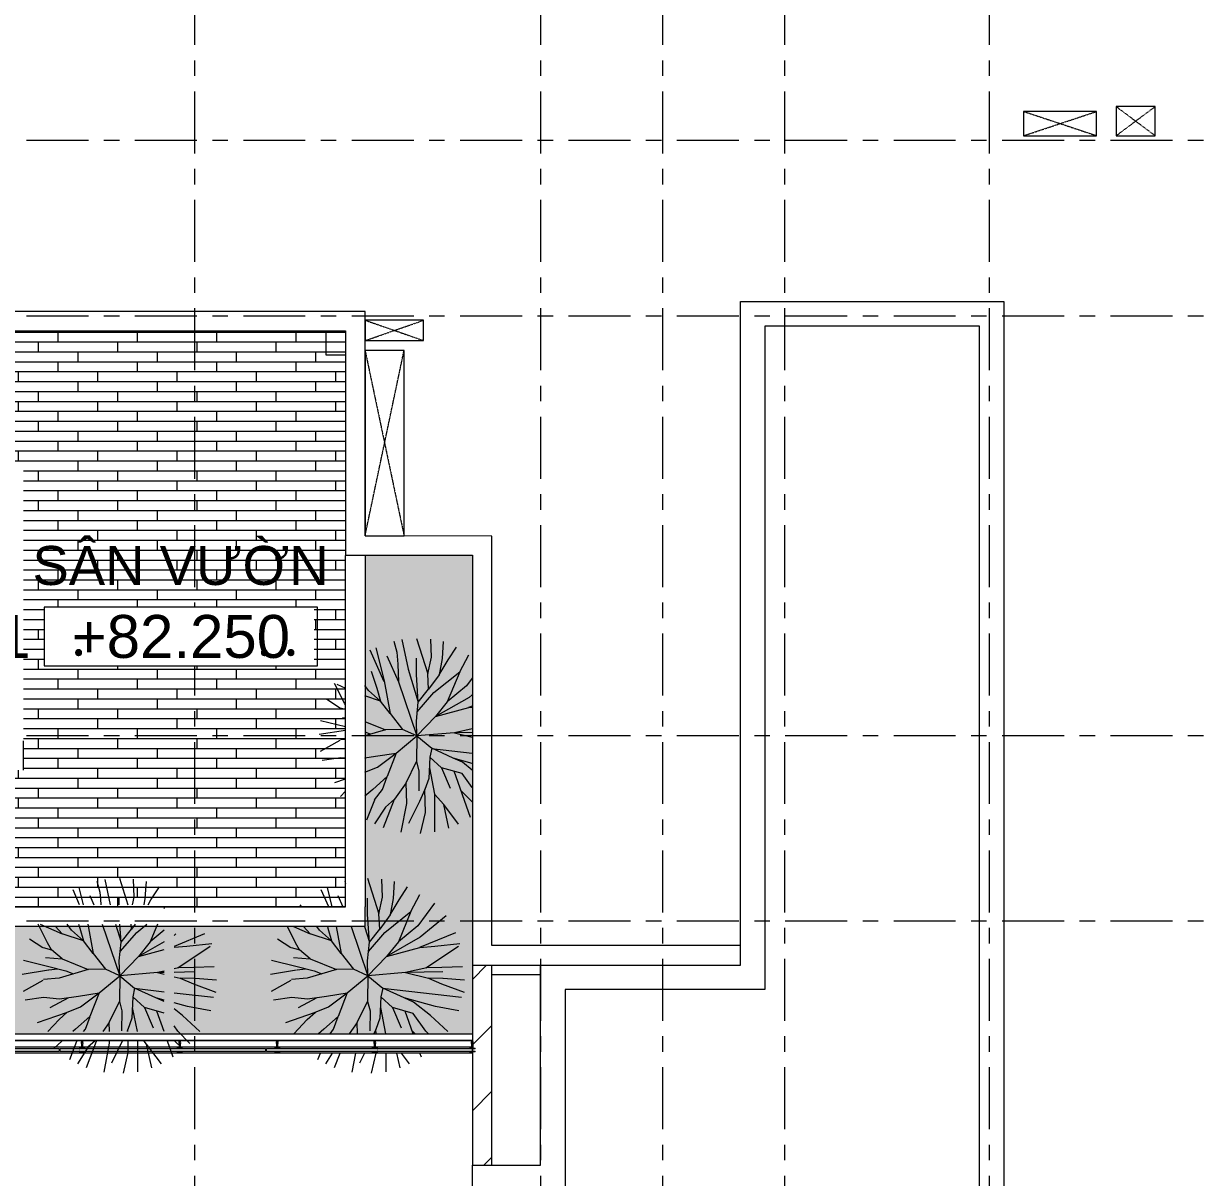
# Model space of a CAD drawing. Header units: millimetres. Extents: x -55734 to 162275, y -23881 to 125548.
# Drawn here: x 18150 to 30275, y 22325 to 34149 of the extents above; entities that cross this region are included whole.
import ezdxf
from ezdxf.enums import TextEntityAlignment as Align
from ezdxf.xclip import XClip

# ---------------------------------------------------------------- set-up
doc = ezdxf.new("R2010")
doc.units = ezdxf.units.MM
doc.header["$XCLIPFRAME"] = 0
doc.linetypes.add('Dash', pattern=[6.35, 3.175, -3.175])
doc.linetypes.add('Grid Line', pattern=[22.225, 12.7, -3.175, 3.175, -3.175])
for name, color, linetype, lineweight in [('@ color hatch', 7, 'Continuous', 13), ('A-DETL-GENF', 31, 'Continuous', 5), ('A-DETL-GENF-HDLN', 161, 'Dash', 5), ('A-FLOR-PATT', 8, 'Continuous', 9), ('CHU-1', 7, 'Continuous', 9), ('DIM', 1, 'Continuous', 5), ('HATCH-TUONG', 152, 'Continuous', 15), ('KI-HIEU-1', 151, 'Continuous', 9), ('L-SITE', 91, 'Continuous', 5), ('NET THAY 1', 41, 'Continuous', 5), ('NET THAY 2', 55, 'Continuous', 5), ('NET-CAT', 3, 'Continuous', 15), ('NET-THAY', 2, 'Continuous', 9), ('TRUC', 225, 'Continuous', 5)]:
    doc.layers.add(name, color=color, linetype=linetype, lineweight=lineweight)
doc.styles.add('Arial', font='arial_0.ttf')
doc.styles.add('TA1', font='arial_0.ttf')

# ---------------------------------------------------------------- blocks, each defined once
blk = doc.blocks.new('A$C1F0A2BF7')
at = {"layer": '@ color hatch', "ltscale": 0.5}
h = blk.add_hatch(dxfattribs=at)
h.set_pattern_fill('CROSS', color=139, scale=300)
h.set_pattern_definition([(0, (742137.54, 155410.93), (75, 75), [37.5, -112.5]), (90, (742156.29, 155392.18), (-75, 75), [37.5, -112.5])])
edge = h.paths.add_edge_path()
edge.add_line((91885.6, 76825.6), (57579.7, 76586.8))
edge.add_arc((57583.2, 76086.8), 500, 90.39889, 179.17047)
edge.add_line((57083.3, 76094), (94051.8, 76093.9))
edge.add_arc((91910, 73325.7), 3500, 52.27071, 90.39889)
edge = h.paths.add_edge_path()
edge.add_line((93525.8, 76092.4), (94052.3, 76092.4))
edge.add_arc((90717, 74840.3), 3562.6, 20.57572, 20.60192)
edge.add_line((94051.8, 76093.9), (93525.8, 76092.4))
edge = h.paths.add_edge_path()
edge.add_arc((101651.8, 69735.9), 4978.9, 199.90176, 210.6464)
edge.add_line((97368.3, 67197.9), (97668.2, 66748.3))
edge.add_line((97668.2, 66748.3), (97786.2, 66597.1))
edge.add_arc((101660.6, 69727.5), 4981, 218.93709, 284.81082)
edge.add_line((102933.9, 64912), (104142.7, 65227.9))
edge.add_arc((102693.4, 72082.8), 7006.5, 215.23061, 281.9378, ccw=False)
edge = h.paths.add_edge_path()
edge.add_line((95434.2, 71392.4), (95719.4, 71392.4))
edge.add_line((95719.4, 71392.4), (95434.2, 73405.5))
edge.add_arc((78357.8, 71186.5), 17220, 7.40371, 9.03039)
edge.add_line((95364.3, 73889.3), (95434.2, 71480.9))
edge.add_line((95434.2, 71480.9), (95430.4, 71192.4))
edge.add_line((95430.4, 71192.4), (95747.8, 71192.4))
edge.add_line((95747.8, 71192.4), (95740.7, 71242.4))
edge.add_line((95740.7, 71242.4), (95434.2, 71242.4))
edge.add_line((95434.2, 71242.4), (95434.2, 71392.4))
blk = doc.blocks.new('Railing - NBS_RailInfillPnl_Post-658471-MẶT BẰNG CHIẾU MÁI')
at = {"layer": 'NET THAY 2'}
for p, q in [((-13, -5), (-13, 5)), ((13, 5), (-13, 5)), ((13, 5), (13, -5)), ((-13, -5), (13, -5))]:
    blk.add_line(p, q, dxfattribs=at)
blk = doc.blocks.new('Railing - Railing-541580-MẶT BẰNG CHIẾU MÁI')
at = {"layer": 'NET THAY 1'}
for p, q in [((22751, 23727), (5826, 23727)), ((5826, 23727), (22751, 23727)), ((18744, 23660), (17756, 23660)), ((19744, 23660), (18756, 23660)), ((20744, 23660), (19756, 23660)), ((21744, 23660), (20756, 23660)), ((22744, 23660), (21756, 23660)), ((5826, 23600), (22751, 23600))]:
    blk.add_line(p, q, dxfattribs=at)
at = {"rotation": 270}
for p in [(18519, 23630), (20635, 23630)]:
    blk.add_blockref('Railing - NBS_RailInfillPnl_Post-658471-MẶT BẰNG CHIẾU MÁI', p, dxfattribs=at)
blk = doc.blocks.new('Top Rail Type - Top Rail_Internal_-541583-MẶT BẰNG CHIẾU MÁI')
at = {"layer": 'NET THAY 1'}
for p, q in [((18514, 23641), (17766, 23641)), ((17772, 23619), (18514, 23619)), ((18736, 23641), (18524, 23641)), ((18524, 23619), (18729, 23619)), ((19736, 23641), (18766, 23641)), ((18772, 23619), (19729, 23619)), ((20630, 23641), (19766, 23641)), ((19772, 23619), (20630, 23619)), ((20736, 23641), (20640, 23641)), ((20640, 23619), (20729, 23619)), ((21736, 23641), (20766, 23641)), ((20772, 23619), (21729, 23619)), ((22736, 23641), (21766, 23641)), ((21772, 23619), (22729, 23619)), ((22751, 23619), (22751, 23641))]:
    blk.add_line(p, q, dxfattribs=at)
blk = doc.blocks.new('ALB-RAILING 32 - ALB-BALUSTER-V3-MẶT BẰNG CHIẾU MÁI')
at = {"layer": 'NET THAY 1'}
for p, q in [((-30, 101), (-30, 92)), ((-30, 101), (30, 101)), ((-29, 101), (-30, 101)), ((-30, 92), (-29, 92)), ((30, 92), (-30, 92)), ((-30, 70), (-30, 63)), ((-30, 70), (30, 70)), ((-29, 70), (-30, 70)), ((-30, 63), (-29, 63)), ((30, 63), (-30, 63)), ((-7, 63), (-7, 15)), ((7, 15), (7, 63)), ((15, 63), (30, 63)), ((30, 101), (21, 101)), ((29, 92), (30, 92)), ((30, 70), (29, 70)), ((30, 92), (30, 101)), ((30, 63), (30, 70))]:
    blk.add_line(p, q, dxfattribs=at)
at = {"layer": 'NET THAY 1', "flags": 128}
for points in [[(-7, 3), (-7, 4), (-7, 4), (-7, 5), (-7, 5), (-7, 5), (-7, 6), (-7, 6), (-7, 7), (-7, 7), (-7, 8), (-7, 8), (-7, 9), (-7, 10), (-7, 10), (-7, 11), (-7, 11), (-7, 12), (-7, 12), (-7, 13), (-7, 14), (-7, 14), (-7, 15), (-7, 15)], [(7, 15), (7, 14), (7, 14), (7, 13), (7, 13), (7, 12), (7, 11), (7, 11), (7, 10), (7, 10), (7, 9), (7, 9), (7, 8), (7, 8), (7, 7), (7, 7), (7, 6), (7, 6), (7, 5), (7, 5), (7, 4), (7, 4), (7, 3), (7, 3), (7, 3), (7, 2), (7, 2), (7, 2), (7, 1), (7, 1), (7, 1), (7, 1), (7, 1), (7, 0), (7, 0), (7, 0), (7, 0), (7, 0), (7, 0), (7, 0)], [(-5, -5), (-5, -4), (-6, -4), (-6, -4)], [(0, -7), (0, -7), (-1, -7), (-1, -7), (-1, -7), (-1, -7), (-2, -7)], [(6, -4), (6, -4), (6, -4), (5, -4), (5, -5), (5, -5), (5, -5), (5, -5), (4, -5), (4, -6), (4, -6), (4, -6), (4, -6), (3, -6), (3, -6), (3, -6), (3, -7), (2, -7), (2, -7), (2, -7), (1, -7), (1, -7), (1, -7), (1, -7), (0, -7), (0, -7), (0, -7)], [(7, 0), (7, 0), (7, -1), (7, -1), (7, -1), (7, -1), (7, -2)]]:
    blk.add_lwpolyline(points, dxfattribs=at)
at = {"layer": 'NET THAY 1'}
for start, end in [(90, 270), (270, 90)]:
    blk.add_arc((0, 0), 7, start, end, dxfattribs=at)
blk = doc.blocks.new('ALB-RAILING 32 - ALB-BALUSTER-537417-MẶT BẰNG CHIẾU MÁI')
at = {"layer": 'NET THAY 1'}
for p, q in [((-30, 101), (-30, 92)), ((-30, 101), (30, 101)), ((-21, 101), (-30, 101)), ((-30, 92), (-29, 92)), ((30, 92), (-30, 92)), ((-30, 70), (-30, 63)), ((-30, 70), (30, 70)), ((-29, 70), (-30, 70)), ((-30, 63), (-15, 63)), ((30, 63), (-30, 63)), ((-7, 63), (-7, 15)), ((7, 15), (7, 63)), ((15, 63), (30, 63)), ((30, 101), (21, 101)), ((29, 92), (30, 92)), ((30, 70), (29, 70)), ((30, 92), (30, 101)), ((30, 63), (30, 70))]:
    blk.add_line(p, q, dxfattribs=at)
at = {"layer": 'NET THAY 1', "flags": 128}
for points in [[(-7, 3), (-7, 4), (-7, 4), (-7, 5), (-7, 5), (-7, 5), (-7, 6), (-7, 6), (-7, 7), (-7, 7), (-7, 8), (-7, 8), (-7, 9), (-7, 10), (-7, 10), (-7, 11), (-7, 11), (-7, 12), (-7, 12), (-7, 13), (-7, 14), (-7, 14), (-7, 15), (-7, 15)], [(7, 15), (7, 14), (7, 14), (7, 13), (7, 13), (7, 12), (7, 11), (7, 11), (7, 10), (7, 10), (7, 9), (7, 9), (7, 8), (7, 8), (7, 7), (7, 7), (7, 6), (7, 6), (7, 5), (7, 5), (7, 4), (7, 4), (7, 3), (7, 3), (7, 3), (7, 2), (7, 2), (7, 2), (7, 1), (7, 1), (7, 1), (7, 1), (7, 1), (7, 0), (7, 0), (7, 0), (7, 0), (7, 0), (7, 0), (7, 0)], [(7, 0), (7, 0), (7, -1), (7, -1), (7, -1), (7, -1), (7, -2)], [(-5, -5), (-5, -4), (-6, -4), (-6, -4)], [(0, -7), (0, -7), (-1, -7), (-1, -7), (-1, -7), (-1, -7), (-2, -7)], [(6, -4), (6, -4), (6, -4), (5, -4), (5, -5), (5, -5), (5, -5), (5, -5), (4, -5), (4, -6), (4, -6), (4, -6), (4, -6), (3, -6), (3, -6), (3, -6), (3, -7), (2, -7), (2, -7), (2, -7), (1, -7), (1, -7), (1, -7), (1, -7), (0, -7), (0, -7), (0, -7)]]:
    blk.add_lwpolyline(points, dxfattribs=at)
at = {"layer": 'NET THAY 1'}
for start, end in [(90, 270), (270, 90)]:
    blk.add_arc((0, 0), 7, start, end, dxfattribs=at)
blk = doc.blocks.new('CAY XANH 1 - new block_dwg_110_植栽_中_高木 - 落葉1_φ4000_H5500-1445069-IDEA-4th Storey - Detail-V46-MẶT BẰNG CHIẾU MÁI')
at = {"layer": 'L-SITE'}
for p, q in [((-472, 1941), (-459, 1893)), ((-801, 1411), (-958, 1760)), ((-838, 1808), (-740, 1411)), ((-615, 1645), (-511, 1410)), ((-1356, 1411), (-1389, 1451)), ((879, 1317), (625, 696)), ((-1850, 759), (-1578, 578)), ((1796, 880), (1057, 580)), ((-1570, 578), (-1398, 529)), ((1855, 599), (1188, 159)), ((-2000, 33), (-1462, 119)), ((-1453, 121), (-1278, 144)), ((-1975, -315), (-1571, -88)), ((1984, -88), (1545, -58)), ((-1423, -653), (-1041, -445)), ((1923, -449), (303, -262)), ((258, -651), (364, -1189)), ((926, -1189), (762, -724)), ((972, -1189), (902, -1122)), ((-1024, -1718), (-974, -1589)), ((-729, -1589), (-866, -1803)), ((-682, -1880), (-570, -1589)), ((-321, -1974), (-247, -1589)), ((-69, -1589), (-170, -1795)), ((76, -1999), (171, -1589)), ((365, -1589), (365, -1967)), ((659, -1888), (593, -1589)), ((855, -1808), (690, -1589)), ((1097, -1672), (1068, -1589))]:
    blk.add_line(p, q, dxfattribs=at)
at = {"layer": 'L-SITE', "flags": 128}
for points in [[(-5, 2000), (224, 1272), (298, 1613), (285, 1980)], [(541, 1934), (518, 1586), (459, 1252), (641, 1557), (813, 1820)], [(1939, 182), (1516, 167), (1206, 162), (773, 64), (0, 0), (-10, 303), (30, 691), (-10, 1257), (-10, 1592)], [(1364, 1487), (1021, 1024), (625, 696), (384, 396), (0, 0), (305, -251), (268, -432)], [(10, 497), (348, 890), (879, 1317), (1065, 1665)], [(459, 1252), (242, 956), (224, 1272)], [(1602, 1227), (1074, 790), (384, 396), (1064, 582), (1374, 607), (1887, 662)], [(-1522, 376), (-1182, 348), (-1399, 530), (-1482, 672), (-1651, 1011)], [(-1528, 1011), (-1182, 862), (-1319, 1008)], [(-830, 1011), (-819, 978), (-743, 713), (-1182, 862)], [(-649, 1011), (-546, 458), (-743, 713), (-989, 932), (-1046, 1011)], [(-345, 1011), (0, 0), (-295, 133)], [(-70, 1011), (30, 691), (242, 956)], [(-1974, 319), (-1451, 187), (-1104, 101), (-945, 37)], [(-1182, 348), (-645, 125), (-1245, -52), (-1564, -80)], [(-546, 458), (-295, 133), (-645, 125)], [(-1683, -957), (-1092, -755), (-807, -637), (-423, -352), (0, 0), (-5, -527)], [(1538, 78), (773, 64), (1241, -50)], [(1534, -57), (1241, -50), (1512, -168), (1971, -338)], [(-1938, -494), (-1560, -440), (-1235, -475), (-846, -416), (-423, -352), (-610, -834), (-905, -1095), (-1012, -1189)], [(508, -651), (268, -432), (248, -870), (165, -1101)], [(1865, -721), (1389, -632), (743, -453), (305, -251)], [(1640, -1145), (1284, -817), (935, -541), (743, -453)], [(-217, -960), (-5, -527), (44, -720), (39, -1126)], [(1244, -1189), (1191, -1135), (931, -773), (508, -651), (685, -1070)], [(-1517, -1189), (-1244, -895), (-1077, -745)], [(-775, -1189), (-703, -1095), (-608, -832)], [(-211, -1189), (-217, -960), (-381, -1189)], [(167, -1189), (165, -1101), (123, -1189)]]:
    blk.add_lwpolyline(points, dxfattribs=at)
blk = doc.blocks.new('CAY XANH 1 - new block_dwg-V47-MẶT BẰNG CHIẾU MÁI')
at = {"xscale": 0.5, "yscale": 0.5, "zscale": 0.5}
blk.add_blockref('CAY XANH 1 - new block_dwg_110_植栽_中_高木 - 落葉1_φ4000_H5500-1445069-IDEA-4th Storey - Detail-V46-MẶT BẰNG CHIẾU MÁI', (-494874, 495980), dxfattribs=at)
blk = doc.blocks.new('CAY XANH 1 - CAY XANH 1-V49-MẶT BẰNG CHIẾU MÁI')
blk.add_blockref('CAY XANH 1 - new block_dwg-V47-MẶT BẰNG CHIẾU MÁI', (494876, -495981))
blk = doc.blocks.new('CAY XANH 1 - new block_dwg_110_植栽_中_高木 - 落葉1_φ4000_H5500-1445069-IDEA-4th Storey - Detail-682244-MẶT BẰNG CHIẾU MÁI')
at = {"layer": 'L-SITE'}
for p, q in [((-306, 1976), (-199, 1456)), ((-5, 2000), (166, 1456)), ((-822, 1456), (-958, 1760)), ((-838, 1808), (-751, 1456)), ((-615, 1645), (-531, 1456)), ((-10, 1456), (-10, 1592)), ((913, 1380), (932, 1417)), ((772, 1056), (625, 696)), ((-1850, 759), (-1578, 578)), ((1738, 856), (1113, 603)), ((1153, 856), (1113, 822)), ((-1570, 578), (-1398, 529)), ((1855, 599), (1188, 159)), ((-2000, 33), (-1462, 119)), ((-1453, 121), (-1278, 144)), ((1538, 78), (1113, 70)), ((-1975, -315), (-1571, -88)), ((1113, -19), (1241, -50)), ((1984, -88), (1545, -58)), ((-1423, -653), (-1041, -445)), ((913, -333), (303, -262)), ((913, -531), (743, -453)), ((1923, -449), (1113, -356)), ((258, -651), (355, -1144)), ((910, -1144), (762, -724)), ((914, -1133), (902, -1122)), ((-1186, -1344), (-1342, -1483)), ((-1024, -1718), (-878, -1344)), ((-682, -1880), (-476, -1344)), ((51, -1344), (-170, -1795)), ((365, -1344), (365, -1967)), ((855, -1808), (552, -1405)), ((1097, -1672), (981, -1344)), ((1278, -1483), (1113, -1324))]:
    blk.add_line(p, q, dxfattribs=at)
at = {"layer": 'L-SITE', "flags": 128}
for points in [[(-472, 1941), (-408, 1715), (-389, 1474), (-388, 1456)], [(264, 1456), (298, 1613), (285, 1980)], [(541, 1934), (518, 1586), (495, 1456)], [(581, 1456), (641, 1557), (813, 1820)], [(-1522, 376), (-1182, 348), (-1399, 530), (-1482, 672), (-1674, 1056)], [(-1634, 1056), (-1182, 862), (-1319, 1008)], [(-845, 1056), (-819, 978), (-743, 713), (-1182, 862)], [(-657, 1056), (-546, 458), (-743, 713), (-989, 932), (-1079, 1056)], [(-361, 1056), (0, 0), (-295, 133)], [(-84, 1056), (30, 691), (242, 956)], [(913, 96), (773, 64), (0, 0), (-10, 303), (30, 691), (4, 1056)], [(10, 497), (348, 890), (555, 1056)], [(315, 1056), (242, 956), (237, 1056)], [(913, 934), (625, 696), (384, 396), (0, 0), (305, -251), (268, -432)], [(913, 698), (384, 396), (913, 541)], [(1113, 586), (1374, 607), (1887, 662)], [(-1974, 319), (-1451, 187), (-1104, 101), (-945, 37)], [(-1182, 348), (-645, 125), (-1245, -52), (-1564, -80)], [(-546, 458), (-295, 133), (-645, 125)], [(-1683, -957), (-1092, -755), (-807, -637), (-423, -352), (0, 0), (-5, -527)], [(913, 67), (773, 64), (913, 30)], [(1939, 182), (1516, 167), (1206, 162), (1113, 141)], [(1534, -57), (1241, -50), (1512, -168), (1971, -338)], [(-1938, -494), (-1560, -440), (-1235, -475), (-846, -416), (-423, -352), (-610, -834), (-905, -1095), (-961, -1144)], [(508, -651), (268, -432), (248, -870), (165, -1101)], [(913, -500), (743, -453), (305, -251)], [(-217, -960), (-5, -527), (44, -720), (39, -1126)], [(913, -768), (508, -651), (685, -1070)], [(1865, -721), (1389, -632), (1113, -555)], [(1640, -1145), (1284, -817), (1113, -681)], [(-1475, -1144), (-1244, -895), (-1077, -745)], [(-740, -1144), (-703, -1095), (-608, -832)], [(-212, -1144), (-217, -960), (-348, -1144)], [(166, -1144), (165, -1101), (145, -1144)], [(1438, -1391), (1191, -1135), (1113, -1026)], [(-512, -1344), (-645, -1459), (-866, -1803)], [(-321, -1974), (-207, -1385), (-208, -1344)], [(76, -1999), (175, -1573), (170, -1344)], [(659, -1888), (552, -1405), (498, -1344)]]:
    blk.add_lwpolyline(points, dxfattribs=at)
blk = doc.blocks.new('CAY XANH 1 - new block_dwg-682243-MẶT BẰNG CHIẾU MÁI')
at = {"xscale": 0.5, "yscale": 0.5, "zscale": 0.5}
blk.add_blockref('CAY XANH 1 - new block_dwg_110_植栽_中_高木 - 落葉1_φ4000_H5500-1445069-IDEA-4th Storey - Detail-682244-MẶT BẰNG CHIẾU MÁI', (-494874, 495980), dxfattribs=at)
blk = doc.blocks.new('CAY XANH 1 - CAY XANH 1-678680-MẶT BẰNG CHIẾU MÁI')
blk.add_blockref('CAY XANH 1 - new block_dwg-682243-MẶT BẰNG CHIẾU MÁI', (494876, -495981))
blk = doc.blocks.new('CAY XANH 1 - new block_dwg_110_植栽_中_高木 - 落葉1_φ4000_H5500-1445069-IDEA-4th Storey - Detail-V57-MẶT BẰNG CHIẾU MÁI')
at = {"layer": 'L-SITE'}
for p, q in [((-667, 1111), (-958, 1760)), ((879, 1317), (625, 696)), ((-1640, 1059), (-1463, 982)), ((-1850, 759), (-1578, 578)), ((-1570, 578), (-1463, 547)), ((1137, 613), (1057, 580)), ((-1974, 319), (-1463, 190)), ((-1522, 376), (-1463, 371)), ((-2000, 33), (-1463, 119)), ((-1063, 84), (-945, 37)), ((-1975, -315), (-1571, -88)), ((-1463, -71), (-1564, -80)), ((-1063, -457), (-1041, -445)), ((1137, -359), (303, -262)), ((1097, -1672), (762, -724)), ((-1683, -957), (-1463, -882)), ((-1567, -1243), (-1463, -1131)), ((1137, -1348), (902, -1122)), ((-1024, -1718), (-864, -1308)), ((855, -1808), (552, -1405))]:
    blk.add_line(p, q, dxfattribs=at)
at = {"layer": 'L-SITE', "flags": 128}
for points in [[(-472, 1941), (-408, 1715), (-389, 1474), (-379, 1110)], [(-306, 1976), (-181, 1368), (30, 691), (242, 956)], [(-5, 2000), (224, 1272), (298, 1613), (285, 1980)], [(-838, 1808), (-670, 1129), (-546, 458), (-743, 713), (-989, 932), (-1063, 1034)], [(541, 1934), (518, 1586), (459, 1252), (641, 1557), (813, 1820)], [(-615, 1645), (-379, 1110), (0, 0), (-295, 133)], [(1137, 147), (773, 64), (0, 0), (-10, 303), (30, 691), (-10, 1257), (-10, 1592)], [(10, 497), (348, 890), (879, 1317), (1065, 1665)], [(-934, 1324), (-819, 978), (-743, 713), (-1063, 821)], [(459, 1252), (242, 956), (224, 1272)], [(-1463, 639), (-1482, 672), (-1685, 1077)], [(1137, 1181), (1021, 1024), (625, 696), (384, 396), (0, 0), (305, -251), (268, -432)], [(1137, 843), (1074, 790), (384, 396), (1064, 582), (1137, 588)], [(-1063, 298), (-645, 125), (-1063, 2)], [(-546, 458), (-295, 133), (-645, 125)], [(-1063, -743), (-807, -637), (-423, -352), (0, 0), (-5, -527)], [(1137, 71), (773, 64), (1137, -25)], [(-1938, -494), (-1560, -440), (-1463, -451)], [(-1063, -449), (-846, -416), (-423, -352), (-610, -834), (-905, -1095), (-1063, -1235)], [(508, -651), (268, -432), (248, -870), (165, -1101)], [(1137, -562), (743, -453), (305, -251)], [(1137, -701), (935, -541), (743, -453)], [(-217, -960), (-5, -527), (44, -720), (39, -1126)], [(258, -651), (365, -1191), (365, -1967)], [(1137, -1060), (931, -773), (508, -651), (685, -1070)], [(-867, -1310), (-703, -1095), (-608, -832)], [(-321, -1974), (-207, -1385), (-217, -960), (-458, -1297)], [(76, -1999), (175, -1573), (165, -1101), (52, -1342), (-170, -1795)], [(659, -1888), (552, -1405), (365, -1191)], [(-682, -1880), (-458, -1297), (-645, -1459), (-866, -1803)]]:
    blk.add_lwpolyline(points, dxfattribs=at)
blk = doc.blocks.new('CAY XANH 1 - new block_dwg-V58-MẶT BẰNG CHIẾU MÁI')
at = {"xscale": 0.5, "yscale": 0.5, "zscale": 0.5}
blk.add_blockref('CAY XANH 1 - new block_dwg_110_植栽_中_高木 - 落葉1_φ4000_H5500-1445069-IDEA-4th Storey - Detail-V57-MẶT BẰNG CHIẾU MÁI', (-494874, 495980), dxfattribs=at)
blk = doc.blocks.new('CAY XANH 1 - CAY XANH 1-V60-MẶT BẰNG CHIẾU MÁI')
blk.add_blockref('CAY XANH 1 - new block_dwg-V58-MẶT BẰNG CHIẾU MÁI', (494876, -495981))
blk = doc.blocks.new('Family1 - Family1-612154-MẶT BẰNG CHIẾU MÁI')
at = {"layer": 'A-DETL-GENF'}
for p, q in [((400, 1900), (0, 1900)), ((0, 1900), (0, 0)), ((400, 0), (400, 1900)), ((0, 0), (400, 0))]:
    blk.add_line(p, q, dxfattribs=at)
at = {"layer": 'A-DETL-GENF-HDLN'}
for p, q in [((0, 1900), (400, 1)), ((0, 0), (400, 1899))]:
    blk.add_line(p, q, dxfattribs=at)
blk = doc.blocks.new('Family1 - Family1-612155-MẶT BẰNG CHIẾU MÁI')
at = {"layer": 'A-DETL-GENF'}
for p, q in [((600, 210), (0, 210)), ((0, 210), (0, 0)), ((600, 0), (600, 210)), ((0, 0), (600, 0))]:
    blk.add_line(p, q, dxfattribs=at)
at = {"layer": 'A-DETL-GENF-HDLN'}
for p, q in [((0, 210), (600, 1)), ((0, 0), (600, 209))]:
    blk.add_line(p, q, dxfattribs=at)
blk = doc.blocks.new('Family2 - Family1 2-691888-MẶT BẰNG CHIẾU MÁI')
at = {"layer": 'A-DETL-GENF'}
for p, q in [((750, 250), (0, 250)), ((0, 250), (0, 0)), ((750, 0), (750, 250)), ((0, 0), (750, 0))]:
    blk.add_line(p, q, dxfattribs=at)
at = {"layer": 'A-DETL-GENF-HDLN'}
for p, q in [((0, 250), (750, 1)), ((0, 0), (750, 249))]:
    blk.add_line(p, q, dxfattribs=at)
blk = doc.blocks.new('Family2 - Family1 2-692518-MẶT BẰNG CHIẾU MÁI')
at = {"layer": 'A-DETL-GENF'}
for p, q in [((400, 300), (0, 300)), ((0, 300), (0, 0)), ((400, 0), (400, 300)), ((0, 0), (400, 0))]:
    blk.add_line(p, q, dxfattribs=at)
at = {"layer": 'A-DETL-GENF-HDLN'}
for p, q in [((0, 300), (400, 1)), ((0, 0), (400, 299))]:
    blk.add_line(p, q, dxfattribs=at)
blk = doc.blocks.new('A$C7E716810')
at = {"layer": 'A-FLOR-PATT', "lineweight": 5}
h = blk.add_hatch(dxfattribs=at)
h.set_pattern_fill('FP_30', color=256, style=0, pattern_type=2)
h.set_pattern_definition([(97.219, (-2041170.8, -1851893.42), (-100.375984, 77.8062945), [23.812, -155.793]), (52.219, (-2041170.8, -1851893.42), (-100.3754935, 77.8059143), [23.813, -103.188]), (142.219, (-2041170.8, -1851893.42), (-77.8059143, -100.3754935), [23.813, -103.188])])
h.paths.add_polyline_path([(23044, 23797), (31250, 23797), (31247, 28697), (30150, 28697), (30150, 24897), (15425, 24897), (15425, 31000), (14325, 31000), (14325, 23797), (22462, 23797)], flags=0)
h = blk.add_hatch(dxfattribs=at)
h.set_pattern_fill('FP_18', color=256, style=0, pattern_type=2)
h.set_pattern_definition([(0, (22772.39, 27432.46), (0, 101.6), []), (90, (22772.4, 27432.46), (-203.2, 203.2), [101.6, -711.2]), (90, (23178.8, 27534.06), (-203.2, 203.2), [101.6, -711.2])])
h.paths.add_polyline_path([(15628, 25100), (29950, 25102), (29950, 28697), (29950, 28700), (29950, 31000), (15625, 31000), (15625, 25100)], flags=0)
h.paths.add_polyline_path([(16925, 26497), (16625, 26497), (16625, 29597), (26650, 29597), (26650, 26497), (16961, 26497)], flags=0)
at = {"layer": 'HATCH-TUONG', "lineweight": 5}
h = blk.add_hatch(dxfattribs=at)
h.set_pattern_fill('FP_16', color=256, style=0, pattern_type=2)
h.set_pattern_definition([(45, (8499.48, 0.06), (-336.7596, 336.7596), [])])
h.paths.add_polyline_path([(31250, 22450), (31450, 22450), (31450, 24500), (31250, 24500), (31252, 23718), (31257, 23711), (31252, 23706), (31250, 23705), (31252, 23696), (31256, 23696), (31258, 23648), (31265, 23648), (31265, 23641), (31250, 23641), (31253, 23619), (31271, 23619), (31271, 23610), (31250, 23610), (31250, 23574)], flags=0)
at = {"layer": 'NET-CAT', "lineweight": 15}
for p, q in [((31250, 24500), (31250, 23717)), ((31450, 22450), (31450, 24500)), ((31250, 23708), (31250, 23696)), ((31250, 23641), (31250, 23619)), ((31250, 23610), (31250, 22450))]:
    blk.add_line(p, q, dxfattribs=at)
at = {"layer": 'NET-THAY'}
for p, q in [((34000, 24500), (34000, 31300)), ((34000, 31300), (36700, 31300)), ((36700, 31300), (36700, 22200)), ((34250, 31050), (34250, 24250)), ((36450, 31050), (34250, 31050)), ((36450, 16800), (36450, 31050)), ((31950, 22450), (31950, 24500)), ((31950, 24500), (34000, 24500)), ((32200, 24250), (32200, 22200)), ((34250, 24250), (32200, 24250)), ((31250, 22450), (31950, 22450)), ((31250, 16550), (31250, 22450))]:
    blk.add_line(p, q, dxfattribs=at)
at = {"layer": 'NET-THAY', "lineweight": 9}
for p, q in [((14325, 31000), (29950, 31000)), ((29750, 30750), (29750, 31000)), ((29950, 31000), (29950, 28700)), ((29950, 30750), (29750, 30750)), ((29950, 28700), (31250, 28700)), ((29950, 25097), (29950, 28697)), ((30150, 28697), (29950, 28697)), ((30150, 28697), (30150, 25097)), ((31250, 28697), (30150, 28697)), ((31250, 28700), (31250, 24500)), ((26650, 26497), (26650, 26797)), ((15625, 25100), (29950, 25100)), ((15625, 25097), (29950, 25097)), ((30150, 24897), (30150, 25097)), ((30150, 24897), (15625, 24897)), ((31250, 24500), (31950, 24500)), ((31950, 24400), (31450, 24400)), ((14325, 23797), (31250, 23797)), ((31250, 23597), (14325, 23597))]:
    blk.add_line(p, q, dxfattribs=at)
for points in [[(34000, 24700), (31450, 24700), (31450, 28897), (30150, 28900), (30150, 31200), (14125, 31200), (14125, 23797), (10050, 23800), (10050, 31200), (6775, 31200), (6775, 33000), (200, 33000), (200, 42200), (10050, 42200), (10050, 42400), (16400, 42400), (16400, 39200), (19000, 39200), (19000, 42400), (31800, 42400), (31800, 39200), (34400, 39200), (34400, 42400), (40815, 42400)], [(41015, 42600), (34200, 42600), (34200, 39400), (32000, 39400), (32000, 42600), (18800, 42600), (18800, 39400), (16600, 39400), (16600, 42600), (9850, 42600), (9850, 42400), (0, 42400), (0, 32800), (6575, 32800), (6575, 31000), (9850, 31000), (9850, 23600), (14325, 23597), (14325, 31000), (29950, 31000), (29950, 28700), (31250, 28697), (31250, 24500), (34000, 24500)]]:
    blk.add_lwpolyline(points, dxfattribs=at)
at = {"color": 94, "lineweight": 5}
for name, p in [('CAY XANH 1 - CAY XANH 1-V60-MẶT BẰNG CHIẾU MÁI', (30679, 26850)), ('CAY XANH 1 - CAY XANH 1-678680-MẶT BẰNG CHIẾU MÁI', (27633, 24392)), ('CAY XANH 1 - CAY XANH 1-V49-MẶT BẰNG CHIẾU MÁI', (30177, 24392)), ('Railing - Railing-541580-MẶT BẰNG CHIẾU MÁI', (8499, 0)), ('Top Rail Type - Top Rail_Internal_-541583-MẶT BẰNG CHIẾU MÁI', (8499, 0))]:
    blk.add_blockref(name, p, dxfattribs=at)
at = {"color": 94, "lineweight": 5, "rotation": 180}
for name, p in [('ALB-RAILING 32 - ALB-BALUSTER-537417-MẶT BẰNG CHIẾU MÁI', (27250, 23711)), ('ALB-RAILING 32 - ALB-BALUSTER-537417-MẶT BẰNG CHIẾU MÁI', (28250, 23711)), ('ALB-RAILING 32 - ALB-BALUSTER-537417-MẶT BẰNG CHIẾU MÁI', (29250, 23711)), ('ALB-RAILING 32 - ALB-BALUSTER-537417-MẶT BẰNG CHIẾU MÁI', (30250, 23711)), ('ALB-RAILING 32 - ALB-BALUSTER-V3-MẶT BẰNG CHIẾU MÁI', (31250, 23711))]:
    blk.add_blockref(name, p, dxfattribs=at)
at = {"layer": 'Defpoints', "lineweight": 5}
for name, p in [('Family2 - Family1 2-691888-MẶT BẰNG CHIẾU MÁI', (36900, 33000)), ('Family2 - Family1 2-692518-MẶT BẰNG CHIẾU MÁI', (37850, 33000)), ('Family1 - Family1-612155-MẶT BẰNG CHIẾU MÁI', (30150, 30900)), ('Family1 - Family1-612154-MẶT BẰNG CHIẾU MÁI', (30150, 28900))]:
    blk.add_blockref(name, p, dxfattribs=at)
blk = doc.blocks.new('*U20')
at = {"color": 7, "ltscale": 30, "true_color": 0xffffff, "insert": (-420, 350), "char_height": 200, "attachment_point": 5, "bg_fill": 3, "box_fill_scale": 1.25, "bg_fill_color": 256, "bg_fill_true_color": 13158600, "bg_fill_transparency": 0}
blk.add_mtext('\\A1;.  .', dxfattribs=at)
blk.add_lwpolyline([(-700, 500), (-200, 500), (-200, 200), (-700, 200)], close=True)
at = {"color": 7, "ltscale": 30, "true_color": 0xffffff, "insert": (520, 350), "char_height": 200, "attachment_point": 5, "bg_fill": 3, "box_fill_scale": 1.25, "bg_fill_color": 256, "bg_fill_true_color": 13158600, "bg_fill_transparency": 0}
blk.add_mtext('\\A1;.      ..', dxfattribs=at)
at = {"color": 7, "style": 'Arial'}
blk.add_attdef('T1', text='', height=220, dxfattribs=at).set_placement((-450, 350), align=Align.MIDDLE_CENTER)
blk.add_lwpolyline([(-200, 200), (1200, 200), (1200, 500), (-200, 500)], close=True)
blk.add_attdef('±0.000', text='', height=220, dxfattribs=at).set_placement((500, 350), align=Align.MIDDLE)

msp = doc.modelspace()

# ---------------------------------------------------------------- block references
at = {"layer": 'DIM'}
msp.add_blockref('A$C7E716810', (-8499.6, -0.1), dxfattribs=at)

# ---------------------------------------------------------------- next in the draw order: block references
at = {"layer": 'NET THAY 2'}
ref = msp.add_blockref('A$C1F0A2BF7', (-55733.8, -33492.4, 0), dxfattribs=at)
XClip(ref).set_block_clipping_path([(-27462.6186291156, 51738.6749988016), (137958.5174097056, 152520.3806320981)])

# ---------------------------------------------------------------- next in the draw order: linework, layer by layer
at = {"layer": 'TRUC', "linetype": 'Grid Line', "ltscale": 50}
for p, q in [((19900.5, 50122.6), (19900.5, -7437.9)), ((23450.5, 50122.6), (23450.5, -7437.9)), ((24700.5, 50122.6), (24700.5, -10105.5)), ((25950.5, 50122.6), (25950.5, -7437.9)), ((28050.5, 50122.6), (28050.5, -10105.5)), ((48819.1, 32949.9), (-17790.4, 32949.9)), ((48819.1, 31149.9), (-20105, 31149.9)), ((48819.1, 26849.9), (-17790.4, 26849.9)), ((48819.1, 24949.9), (-20105, 24949.9))]:
    msp.add_line(p, q, dxfattribs=at)

# ---------------------------------------------------------------- next in the draw order: texts
at = {"layer": 'CHU-1', "style": 'TA1'}
msp.add_text('SÂN VƯỜN', height=400, dxfattribs=at).set_placement((18240.5, 28395.8))

# ---------------------------------------------------------------- next in the draw order: block references
at = {"layer": 'KI-HIEU-1', "linetype": 'ByBlock'}
ref = msp.add_blockref('*U20', (18762.2, 27168.6), dxfattribs=dict(at, xscale=2, yscale=2, zscale=2))
XClip(ref).set_block_clipping_path([(-200, 200), (1200, 500)])
ref.add_auto_attribs({'±0.000': '+82.250', 'T1': 'T1'})

doc.saveas('drawing.dxf')
